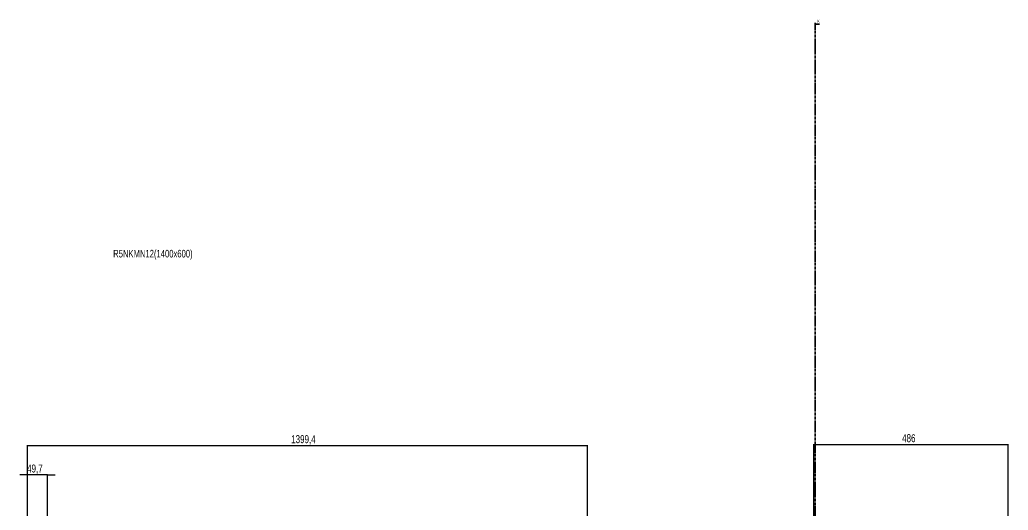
# Model space of a CAD drawing. Header units: millimetres. Extents: x -199 to 4827, y -1847 to 1507.
# Drawn here: x 45 to 2515, y 281 to 1507 of the extents above; entities that cross this region are included whole.
import ezdxf

# ---------------------------------------------------------------- set-up
doc = ezdxf.new("R2010")
doc.units = ezdxf.units.MM
doc.linetypes.add('CENTER', pattern=[10.16, 6.35, -1.27, 1.27, -1.27])
doc.layers.add('FORMAT', color=7, linetype='Continuous')
doc.styles.add('SLDTEXTSTYLE0', font='TXT', dxfattribs={"width": 0.75})
doc.dimstyles.new('SLDDIMSTYLE0', dxfattribs={"dimtxt": 20, "dimasz": 10, "dimexe": 0, "dimexo": 0.0625, "dimgap": 5, "dimtad": 2, "dimdec": 1, "dimrnd": 1e-09, "dimzin": 12, "dimdsep": 46, "dimtxsty": 'SLDTEXTSTYLE0', "dimsah": 1, "dimcen": 0.09, "dimadec": 0, "dimazin": 3, "dimtfac": 1, "dimtofl": 0, "dimtmove": 0, "dimatfit": 3, "dimfxl": 0, "dimfrac": 2, "dimtolj": 1, "dimtzin": 12, "dimarcsym": 0})
doc.dimstyles.new('SLDDIMSTYLE1', dxfattribs={"dimtxt": 20, "dimasz": 10, "dimexe": 0, "dimexo": 0.0625, "dimgap": 5, "dimtad": 2, "dimdec": 1, "dimrnd": 1e-09, "dimzin": 12, "dimdsep": 46, "dimtxsty": 'SLDTEXTSTYLE0', "dimsah": 1, "dimcen": 0.09, "dimadec": 0, "dimazin": 3, "dimtfac": 1, "dimtmove": 0, "dimatfit": 0, "dimfxl": 0, "dimfrac": 2, "dimtolj": 1, "dimtzin": 12, "dimarcsym": 0})

# ---------------------------------------------------------------- blocks, each defined once
blk = doc.blocks.new('_D_1')
at = {"layer": 'FORMAT'}
for p, q in [((64, 247.2), (64, 443.6)), ((64, 442.6), (1463.4, 442.6)), ((1463.4, 247.2), (1463.4, 443.6))]:
    blk.add_line(p, q, dxfattribs=at)
for points in [[(64, 442.6), (74, 441.1), (74, 444.2)], [(1463.4, 442.6), (1453.4, 444.2), (1453.4, 441.1)]]:
    blk.add_solid(points, dxfattribs=at)
at = {"layer": 'FORMAT', "insert": (723, 468.4), "char_height": 20, "attachment_point": 1, "style": 'SLDTEXTSTYLE0'}
blk.add_mtext('1399,4', dxfattribs=at)
blk = doc.blocks.new('_D_2')
at = {"layer": 'FORMAT'}
for p, q in [((64, 369.2), (44.7, 369.2)), ((64, 247.2), (64, 370.2)), ((113.7, 369.2), (64, 369.2)), ((113.7, 247.2), (113.7, 370.2)), ((113.7, 369.2), (132.9, 369.2))]:
    blk.add_line(p, q, dxfattribs=at)
for points in [[(64, 369.2), (54, 370.7), (54, 367.7)], [(113.7, 369.2), (123.7, 367.7), (123.7, 370.7)]]:
    blk.add_solid(points, dxfattribs=at)
at = {"layer": 'FORMAT', "insert": (63, 395), "char_height": 20, "attachment_point": 1, "style": 'SLDTEXTSTYLE0'}
blk.add_mtext('49,7', dxfattribs=at)
blk = doc.blocks.new('_D_4')
at = {"layer": 'FORMAT'}
for p, q in [((2029.1, 247.2), (2029.1, 446)), ((2029.1, 445), (2515.1, 445)), ((2515.1, 247.2), (2515.1, 446))]:
    blk.add_line(p, q, dxfattribs=at)
for points in [[(2029.1, 445), (2039.1, 443.5), (2039.1, 446.5)], [(2515.1, 445), (2505.1, 446.5), (2505.1, 443.5)]]:
    blk.add_solid(points, dxfattribs=at)
at = {"layer": 'FORMAT', "insert": (2249.9, 470.8), "char_height": 20, "attachment_point": 1, "style": 'SLDTEXTSTYLE0'}
blk.add_mtext('486', dxfattribs=at)

msp = doc.modelspace()

# ---------------------------------------------------------------- linework, layer by layer
at = {"color": 7, "linetype": 'CENTER', "lineweight": 35}
msp.add_line((2032.8, 1499.09), (2032.8, -1103.67), dxfattribs=at)
at = {"color": 7, "linetype": 'Continuous', "lineweight": 35}
msp.add_line((2043.44, 1496.09), (2032.8, 1496.09), dxfattribs=at)
msp.add_solid([(2032.8, 1496.09), (2039.8, 1494.97), (2039.8, 1497.21)], dxfattribs=at)

# ---------------------------------------------------------------- texts
at = {"color": 7, "linetype": 'Continuous', "insert": (2037.99, 1506.89), "char_height": 7, "attachment_point": 1, "style": 'SLDTEXTSTYLE0'}
msp.add_mtext('K', dxfattribs=at)
at = {"layer": 'FORMAT', "insert": (278.18, 931.72), "char_height": 19.05, "attachment_point": 1, "style": 'SLDTEXTSTYLE0'}
msp.add_mtext('R5NKMN12(1400x600)', dxfattribs=at)

# ---------------------------------------------------------------- dimensions: what is measured, and where the dimension line sits
at = {"layer": 'FORMAT'}
for base, p1, p2, picture, middle in [((2515.07, 445), (2029.07, 247.21), (2515.07, 247.21), '_D_4', (2272.07, 445)), ((1463.38, 442.62), (63.98, 247.21), (1463.38, 247.21), '_D_1', (763.68, 442.62))]:
    dim = msp.add_linear_dim(base=base, p1=p1, p2=p2, angle=0, dimstyle='SLDDIMSTYLE0', dxfattribs=at)
    dim.commit()
    dim.dimension.update_dxf_attribs({"geometry": picture, "text_midpoint": middle, "dimtype": 160})
dim = msp.add_linear_dim(base=(63.98, 369.21), p1=(113.68, 247.21), p2=(63.98, 247.21), dimstyle='SLDDIMSTYLE1', dxfattribs=at)
dim.commit()
dim.dimension.update_dxf_attribs({"geometry": '_D_2', "text_midpoint": (88.83, 369.21), "dimtype": 160})

doc.saveas('drawing.dxf')
